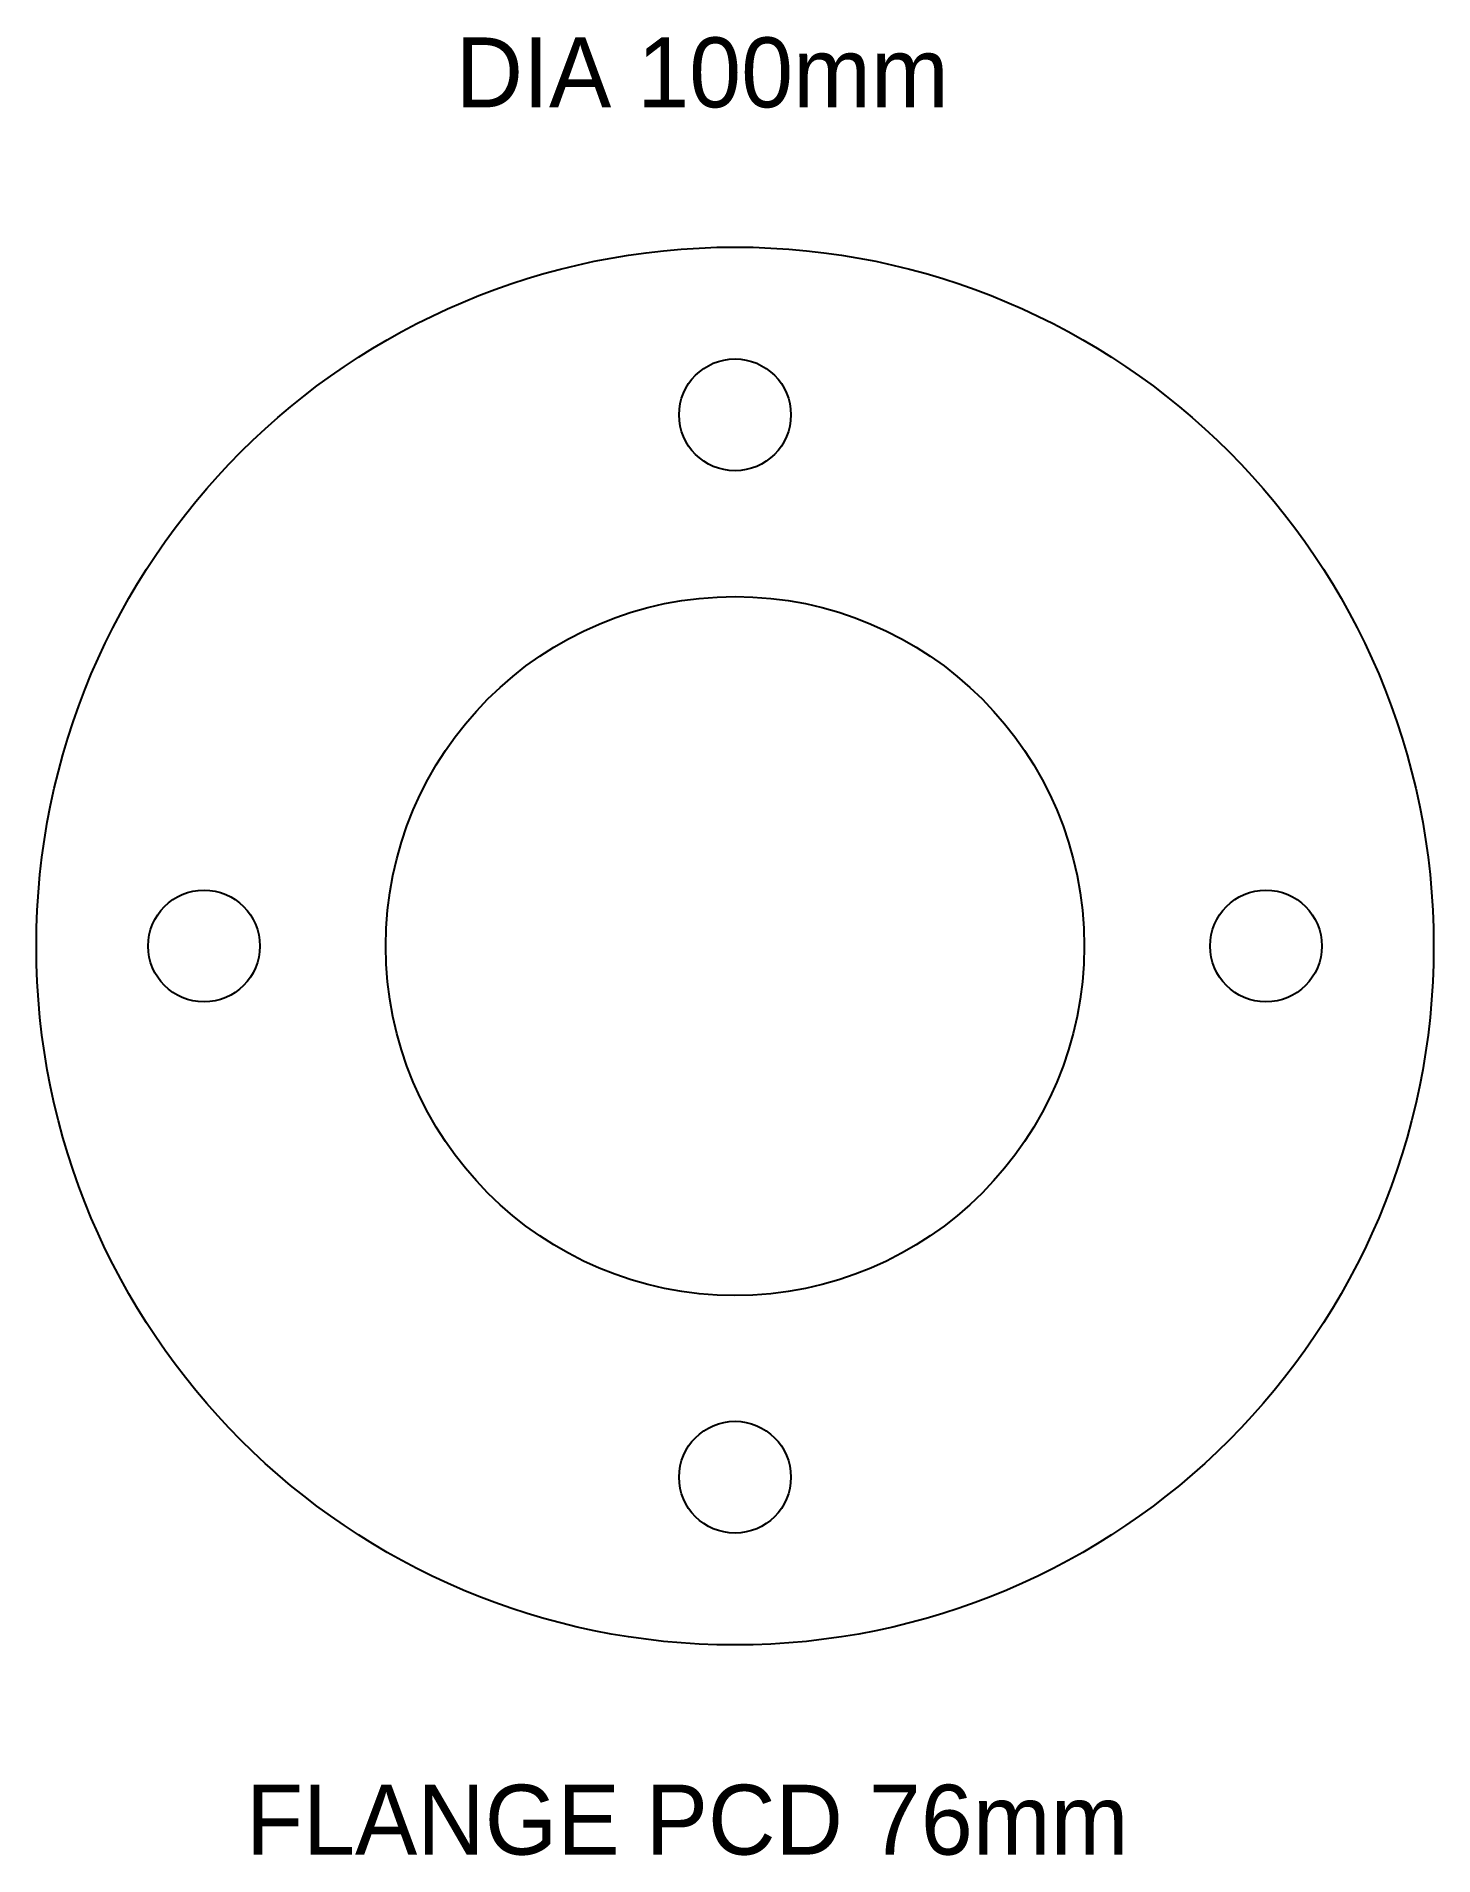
# Model space of a CAD drawing. Extents: x -50 to 50, y -65 to 65.
import ezdxf

# ---------------------------------------------------------------- set-up
doc = ezdxf.new("R2010")
doc.units = 0
doc.layers.add('DIMENSIONS', color=1, linetype='Continuous')

msp = doc.modelspace()

# ---------------------------------------------------------------- linework, layer by layer
for centre, radius in [((0, 0), 50), ((0, 38), 4), ((0, 0), 25), ((-38, 0), 4), ((38, 0), 4), ((0, -38), 4)]:
    msp.add_circle(centre, radius)

# ---------------------------------------------------------------- texts
at = {"layer": 'DIMENSIONS'}
for s, p in [('DIA 100mm', (-20, 60)), ('FLANGE PCD 76mm', (-35, -65))]:
    msp.add_text(s, height=5, dxfattribs=at).set_placement(p)

doc.saveas('drawing.dxf')
